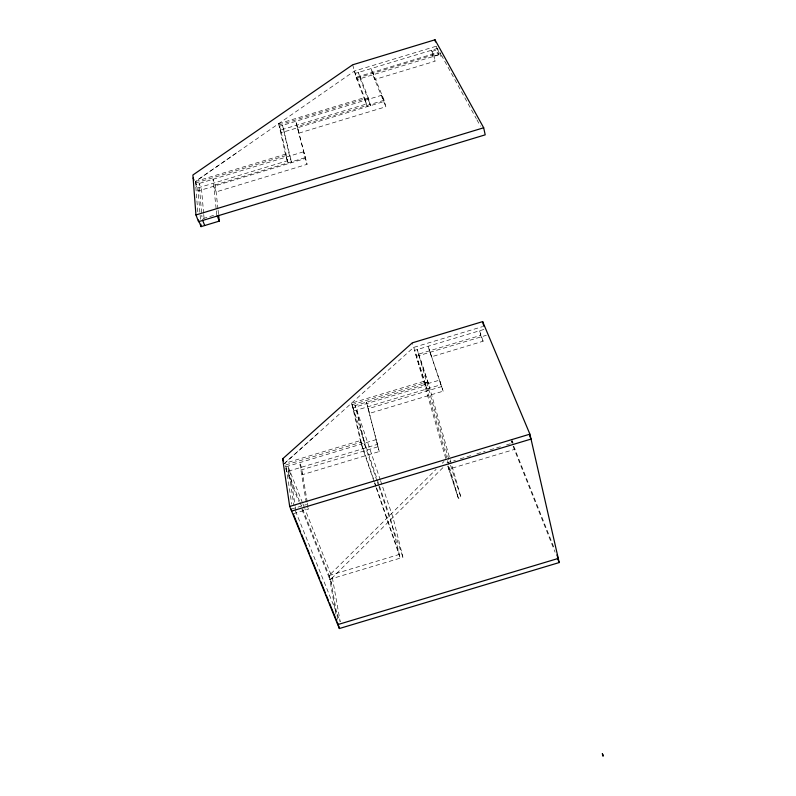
<?xml version="1.0" encoding="UTF-8"?>
<svg xmlns="http://www.w3.org/2000/svg" width="796" height="796" viewBox="0 0 796 796"><rect width="100%" height="100%" fill="white"/><g stroke="black" fill="none" stroke-linecap="round" stroke-linejoin="round"><path stroke-width="0.6" stroke-dasharray="3.98 2.98" d="M380.508 480.545L393.184 518.106L402.945 557.319L329.902 579.259M337.713 619.278L330.688 579.418L444.248 466.317M335.912 614.154L329.136 575.518L436.108 469.332M442.248 463.242L443.999 461.501M317.554 433.711L284.48 463.431L360.399 440.556L374.428 481.61M284.48 463.431L413.612 347.414L482.585 326.609M236.561 152.902L195.398 181.488L197.866 212.641M200.453 219.258L197.886 187.926L195.398 181.488L354.409 71.063L436.447 46.158L437.661 48.377L439.123 54.705L357.026 79.63L355.285 73.381L437.661 48.377M329.803 579.359L332.499 578.473L304.769 508.574M431.92 51.412L438.278 49.491M352.668 64.794L356.14 77.292L437.9 52.476L439.123 54.705M357.066 78.068L440.128 52.854L440.755 53.989L434.347 55.939L431.323 50.297L432.805 56.625L435.223 61.163L374.717 79.53L373.035 73.222M278.64 123.688L364.478 97.639L366.25 104.077L280.709 130.027L288.232 163.678L286.072 157.12L278.64 123.688L280.709 130.027M278.928 125.012L368.269 97.908L370.031 104.356M384.13 100.256L297.137 126.644L299.177 133.051L385.851 106.763L384.13 100.256L371.125 68.575L372.807 74.844L385.851 106.763M195.398 181.488L285.416 154.195L287.903 162.205M195.518 183.01L285.744 155.648M197.886 187.926L287.575 160.732M304.948 157.727L213.676 185.398L216.114 191.906L307.057 164.344L295.794 121.31L307.057 164.344M483.898 329.454L414.577 350.369L446.317 460.426M430.139 352.24L431.422 356.817L483.092 341.235L480.694 335.375L415.88 354.926L426.915 388.965M416.507 356.349L486.326 335.285M374.09 481.689L361.235 444.118L351.623 403.114L424.547 381.125L425.88 385.752L353.165 407.671L362.827 448.765M352.001 404.746L427.88 381.881L461.043 497.699L458.426 498.485L447.78 466.018L448.765 469.172L514.913 449.272L513.947 445.253M353.941 410.955L440.964 384.727L439.671 380.08L352.389 406.388L379.025 484.863M441.87 386.518L368.12 408.746L369.633 413.343L443.163 391.184L428.109 346.29L443.163 391.184M285.943 464.894L360.817 442.337L362.409 446.974M286.003 466.784L375.901 439.7L377.443 444.357L286.849 471.64M377.702 446.874L300.888 470.008L302.679 474.605L379.254 451.541L366.459 402.149L379.254 451.541M291.296 509.112L306.589 504.515M447.004 462.794L455.461 460.257M460.207 458.824L472.088 455.252M476.834 453.82L485.152 451.322M489.898 449.889L501.779 446.317M506.525 444.894L511.271 443.462M293.177 513.748L308.42 509.161L307.694 507.301M376.1 487.57L400.239 558.125L390.567 518.883L393.184 518.106M329.136 575.518L399.323 554.434L374.836 482.784M441.342 55.063L476.306 118.674M476.904 119.748L480.456 126.226M295.475 510.972L340.2 621.706L332.499 578.473M513.131 443.203L511.5 439.094L512.465 443.103L511.649 441.064M285.386 465.71L299.515 501.162M299.973 502.306L330.688 579.418M285.485 468.217L298.729 501.42M301.923 509.43L331.365 583.259M513.689 446.188L554.155 548.086M513.122 446.337L555.101 552.205M302.5 502.853L287.953 466.197L293.993 505.788M302.948 503.997L304.321 507.43M354.409 71.063L365.444 100.187M356.14 77.292L367.225 106.634L364.956 98.913M374.488 482.864L375.702 486.396M351.623 403.114L353.165 407.671M379.423 486.038L390.567 518.883M376.946 480.834L364.17 443.233L355.205 405.542L380.11 479.371M377.344 482.008L378.548 485.54M378.946 486.714L402.945 557.319M428.397 383.483L417.283 349.553L449.521 462.038M418.587 354.111L429.721 388.12M450.536 465.182L461.043 497.699M448.009 465.949L458.426 498.485L425.581 384.329L412.298 342.847M425.064 382.727L426.397 387.353M483.092 341.235L479.56 330.768L480.694 335.375M511.49 441.044L511.967 443.034M356.747 410.109L365.752 447.879M433.73 54.795L435.223 61.163M440.128 52.854L441.591 59.232M436.447 46.158L437.9 52.476M307.236 502.007L301.455 467.242L299.674 462.665L306.201 502.127M307.435 503.201L308.032 506.773M289.764 470.764L295.117 505.619M295.306 506.823L295.853 510.425M286.301 467.988L291.734 504.127M217.965 208.94L215.447 185.737L213.02 179.269L216.223 209.597M218.094 210.164L218.492 213.816M216.353 210.801L216.741 214.432L202.104 218.87L201.796 215.209M203.627 213.258L201.597 189.946L199.119 183.478L201.686 213.985M203.736 214.482L204.055 218.164M382.03 95.152L279.227 126.345L281.306 132.693L383.752 101.619L382.03 95.152M303.475 151.837L195.647 184.533L198.134 190.99L305.565 158.424L303.475 151.837M368.757 99.172L358.459 72.416L360.18 78.675L370.528 105.629L368.757 99.172M291.694 162.623L289.555 156.066L282.54 125.33L291.694 162.623"/><path stroke-width="1.19" d="M602.731 755.225L602.353 753.593L603.099 756.2L602.751 754.678M282.65 458.834L412.298 342.847L482.655 321.614L529.907 434.158L559.2 562.563L339.345 628.532L289.694 506.445L282.65 458.834L283.565 461.133M434.974 39.8L352.668 64.794L192.901 175.001L195.945 214.96L198.572 221.676L485.202 134.842L483.679 127.778L434.974 39.8L435.472 41.919M195.945 214.96L483.679 127.778M198.881 221.089L201.05 226.631L219.278 221.119L218.621 215.029M289.694 506.445L529.907 434.158M529.589 435.641L531.032 439.074L291.595 511.112L291.296 509.112M293.644 514.893L300.619 532.076M301.555 534.365L306.211 545.817M307.137 548.106L309.465 553.837M310.39 556.125L319.703 579.03M320.629 581.319L325.285 592.771M326.211 595.06L328.539 600.791M329.474 603.079L336.917 621.407M338.579 625.497L337.385 622.552L337.743 624.601L558.255 558.434L556.892 554.981M557.379 557.966L559.2 562.563M202.532 219.975L204.701 225.527M193.13 178.025L193.965 180.195M217.159 215.547L219.278 221.119M482.655 321.614L483.769 326.251M338.977 626.482L339.345 628.532M200.851 224.174L201.05 226.631M198.443 219.975L198.572 221.676"/></g></svg>
